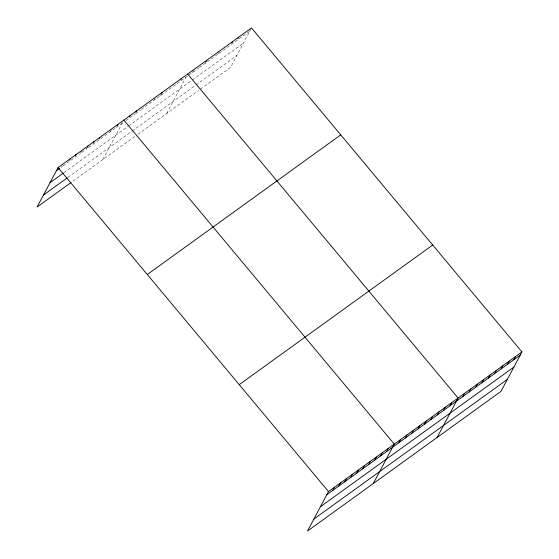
<?xml version="1.0" encoding="UTF-8"?>
<svg xmlns="http://www.w3.org/2000/svg" width="559" height="559" viewBox="0 0 559 559"><rect width="100%" height="100%" fill="white"/><g stroke="black" fill="none" stroke-linecap="round" stroke-linejoin="round"><path stroke-width="0.42" stroke-dasharray="2.79 2.1" d="M81.635 150.951L80.293 153.48L85.611 149.644M87.281 147.269L86.275 149.162L92.249 144.851M110.193 131.903L111.534 129.374M102.835 159.588L123.825 120.108M154.403 99.6L155.416 97.699M160.454 95.624L161.46 93.723M166.68 113.505L185.986 77.191M192.373 72.579L193.714 70.057M205.139 63.363L206.145 61.469M217.905 54.146L219.589 50.988M251.173 28.579L230.518 67.429L199.87 89.545M61.029 167.386L62.356 166.428M63.02 165.946L79.63 153.963M92.92 144.369L115.503 128.067M116.167 127.585L123.427 122.344M125.978 120.506L134.915 114.05M135.558 113.589L140.665 109.906M141.301 109.445L172.584 86.869M173.22 86.407L188.544 75.346M189.18 74.885L198.752 67.974M199.395 67.513L230.678 44.937M231.314 44.475L249.824 31.108M63.957 172.661L127.906 126.502M128.542 126.041L191.744 80.419M192.38 79.958L243.451 43.092M68.016 177.336L131.554 131.477M132.19 131.016L195.391 85.394M196.034 84.933L236.89 55.446M72.943 181.165L134.754 136.55M137.947 134.244L198.599 90.467"/><path stroke-width="0.84" d="M521.938 351.939L328.482 491.571L307.492 531.05L500.948 391.412L521.938 351.939L251.508 27.95L58.052 167.588L37.062 207.061L70.951 182.604M69.344 160.216L70.015 158.952M75.318 155.898L75.996 154.64M87.281 147.269L87.952 146.004M93.262 142.95L93.933 141.693M99.236 138.639L99.914 137.374M117.18 125.691L117.851 124.426M129.541 116.768L130.212 115.503M135.928 112.156L136.599 110.892M161.46 93.723L162.131 92.459M180.613 79.902L181.284 78.637M206.145 61.469L206.823 60.204M231.685 43.036L232.355 41.771M238.064 38.431L238.742 37.167M332.787 490.418L334.464 487.252M338.761 486.099L340.445 482.941M344.742 481.781L346.419 478.623M350.724 477.47L352.401 474.305M356.698 473.152L358.382 469.993M362.679 468.833L364.363 465.675M368.661 464.522L370.337 461.357M374.642 460.204L376.319 457.045M380.616 455.885L382.3 452.727M386.597 451.574L388.281 448.409M373.265 483.577L394.256 444.098L123.825 120.108M398.958 442.644L400.642 439.486M405.345 438.039L407.029 434.881M411.731 433.435L413.408 430.269M418.111 428.823L419.795 425.665M424.498 424.218L426.175 421.053M430.884 419.606L432.561 416.448M437.264 415.002L438.948 411.843M443.65 410.39L445.327 407.231M450.03 405.785L451.714 402.627M437.103 437.494L458.094 398.015L187.67 74.033M462.803 396.569L464.48 393.41M469.183 391.957L470.867 388.798M475.569 387.352L477.246 384.194M481.956 382.74L483.633 379.582M488.335 378.136L490.019 374.977M494.722 373.531L496.399 370.365M501.102 368.919L502.786 365.761M507.488 364.314L509.165 361.149M513.875 359.703L515.552 356.544M56.375 170.747L59.694 168.35M50.003 182.73L63.293 173.136M43.434 195.077L67.353 177.811M147.297 274.504L340.745 134.866M239.245 384.655L432.694 245.024M326.805 494.729L520.254 355.098M320.433 506.72L513.882 367.081M313.865 519.066L507.32 379.428M58.052 167.588L328.482 491.571"/></g></svg>
